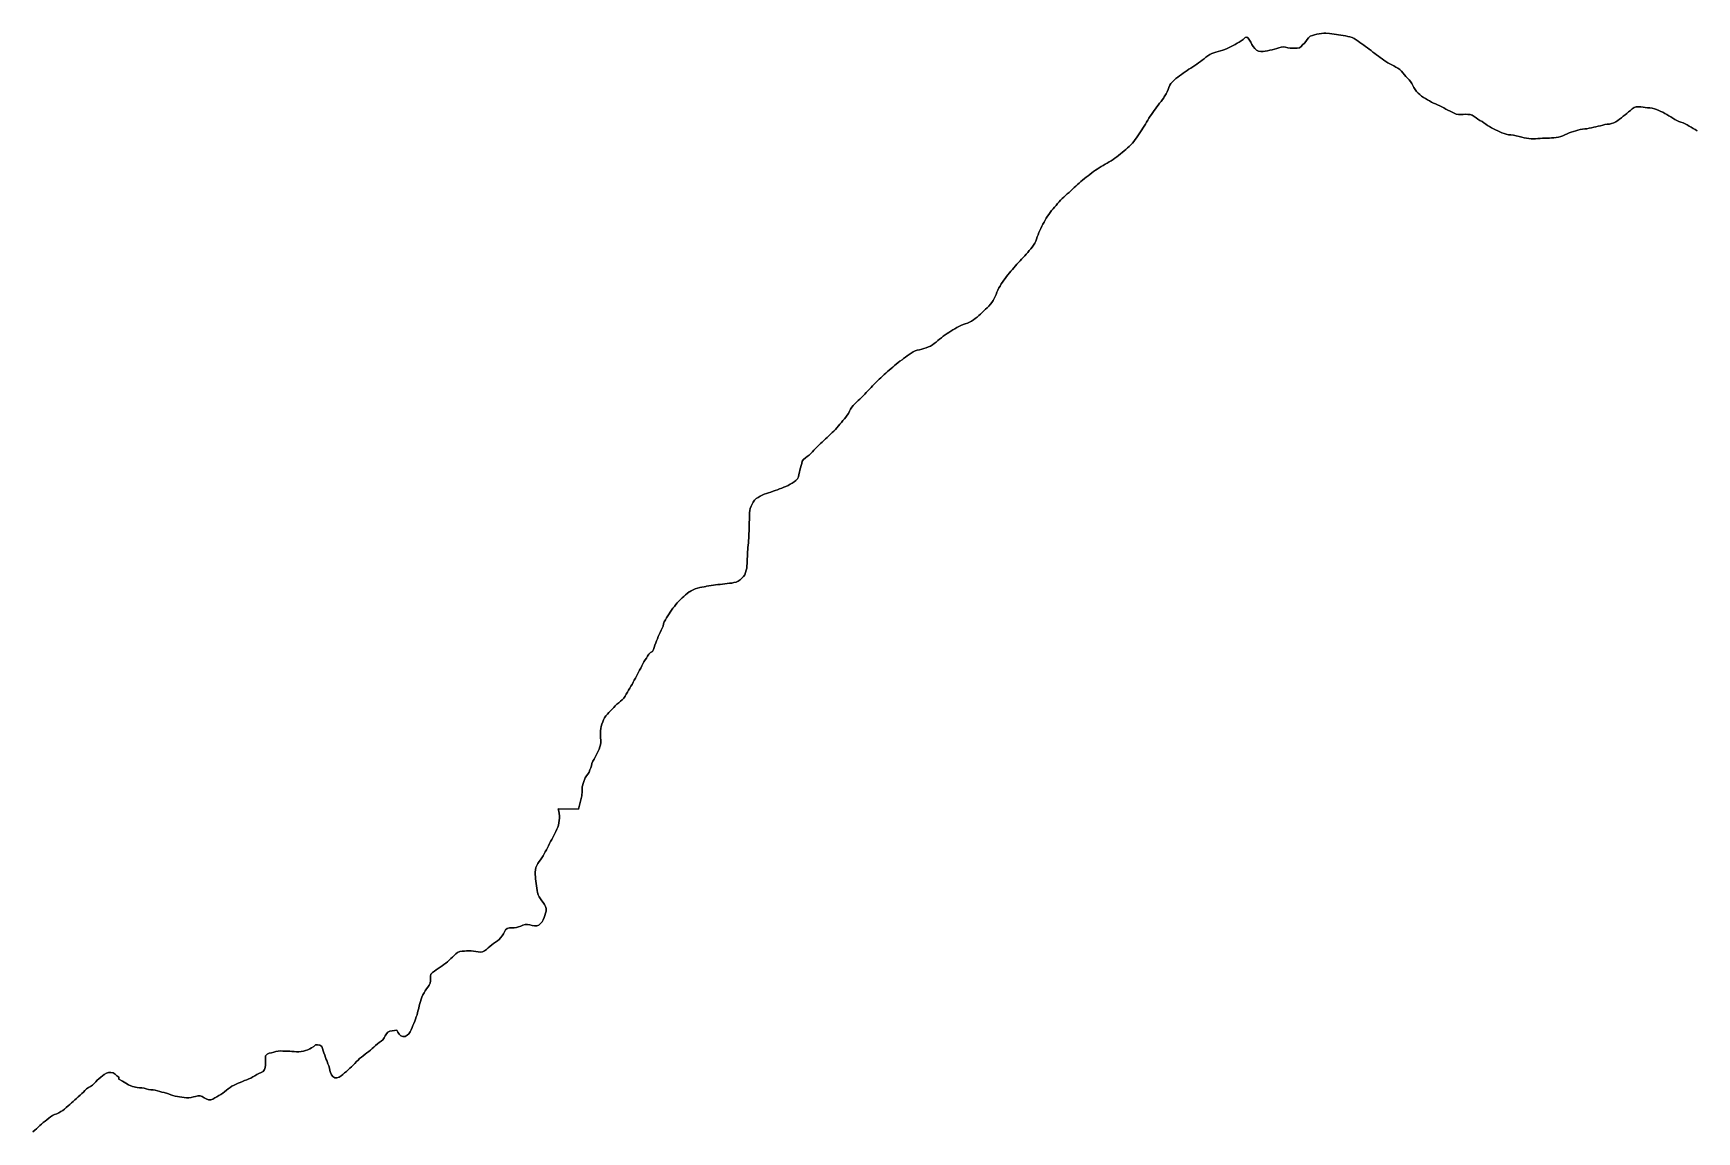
# Model space of a CAD drawing. Header units: inches. Extents: x 141448 to 685535, y 3466439 to 4099221.
# Drawn here: x 257417 to 271397, y 3790192 to 3799425 of the extents above; entities that cross this region are included whole.
import ezdxf

# ---------------------------------------------------------------- set-up
doc = ezdxf.new("R2010")
doc.units = ezdxf.units.IN
doc.header["$MEASUREMENT"] = 0
doc.layers.add('az_county', color=7, linetype='Continuous')

msp = doc.modelspace()

# ---------------------------------------------------------------- linework, layer by layer
at = {"layer": 'az_county'}
for points in [[(271401.09375, 3798605.25), (271384.375, 3798615), (271367.875, 3798625.25), (271351.375, 3798635.25), (271334.59375, 3798644.75), (271317.6875, 3798653.75), (271300.59375, 3798662.75), (271283.09375, 3798670.75), (271264.96875, 3798677.75), (271246.59375, 3798683.75), (271228.875, 3798691.25), (271218.1875, 3798697.25), (271212.1875, 3798700.75), (271195.6875, 3798711), (271179.46875, 3798721.25), (271163.1875, 3798731.75), (271146.6875, 3798741.75), (271129.96875, 3798751.75), (271112.6875, 3798760.25), (271095.09375, 3798768), (271077.59375, 3798776.25), (271059.875, 3798784.25), (271041.6875, 3798790.5), (271022.875, 3798794.75), (271003.78125, 3798797.25), (270984.59375, 3798798.75), (270965.28125, 3798800.75), (270945.96875, 3798803.25), (270926.59375, 3798805.75), (270907.375, 3798807.5), (270888.59375, 3798806.75), (270870.28125, 3798799.75), (270853.59375, 3798789.75), (270839.28125, 3798776.75), (270824.59375, 3798764.25), (270809.78125, 3798751.75), (270794.96875, 3798739.25), (270780.09375, 3798727.25), (270764.6875, 3798715.25), (270749.1875, 3798703.75), (270733.46875, 3798692.5), (270717.375, 3798681.75), (270700.59375, 3798672.75), (270682.1875, 3798666.25), (270663.375, 3798661.75), (270644.09375, 3798660.5), (270625.1875, 3798657), (270606.78125, 3798651.25), (270587.96875, 3798646.75), (270569.09375, 3798642.75), (270550.1875, 3798638.75), (270531.28125, 3798634.75), (270512.59375, 3798630.25), (270493.6875, 3798625.75), (270474.875, 3798621.75), (270455.6875, 3798620.25), (270436.375, 3798619.25), (270417.28125, 3798616.25), (270398.875, 3798610.75), (270380.59375, 3798604.25), (270361.9375, 3798599.25), (270343.15625, 3798594.75), (270324.9375, 3798588.25), (270307.65625, 3798579.75), (270290.15625, 3798571.5), (270272.34375, 3798563.75), (270254.34375, 3798557), (270235.65625, 3798552.75), (270216.5625, 3798549.75), (270197.34375, 3798547.25), (270178.0625, 3798545.25), (270158.84375, 3798544), (270139.5625, 3798543.25), (270120.25, 3798542.75), (270100.9375, 3798542.25), (270081.65625, 3798540.75), (270062.4375, 3798539.25), (270043.15625, 3798538.25), (270023.9375, 3798537.5), (270004.65625, 3798538.25), (269985.34375, 3798539.75), (269966.25, 3798542.75), (269947.4375, 3798547), (269928.75, 3798551.75), (269856.0625, 3798567), (269834.65625, 3798570.5), (269815.15625, 3798572), (269796.15625, 3798575.5), (269778.0625, 3798581.75), (269760.15625, 3798588.75), (269742.34375, 3798596.25), (269724.75, 3798604.5), (269707.34375, 3798613), (269689.9375, 3798621.75), (269672.65625, 3798630.5), (269655.84375, 3798639.75), (269639.5625, 3798650.25), (269623.5625, 3798661), (269607.34375, 3798671.75), (269595.15625, 3798682.25), (269575.0625, 3798692.75), (269558.84375, 3798703.5), (269542.75, 3798714.5), (269526.75, 3798725.75), (269510.15625, 3798735.25), (269492.25, 3798741.25), (269472.75, 3798743.25), (269453.34375, 3798744.25), (269433.75, 3798743.25), (269414.15625, 3798742.25), (269395.0625, 3798742.75), (269376.34375, 3798745.75), (269358.5625, 3798752.75), (269341.15625, 3798761.5), (269323.84375, 3798770.75), (269306.5625, 3798779.5), (269289.15625, 3798788), (269271.84375, 3798796.75), (269254.5625, 3798805.25), (269237.15625, 3798813.75), (269219.75, 3798822), (269202.15625, 3798832.5), (269184.5625, 3798838.25), (269167.34375, 3798846.75), (269150.34375, 3798856), (269133.34375, 3798865.25), (269116.65625, 3798875.25), (269100.34375, 3798885.75), (269084.84375, 3798896.75), (269069.65625, 3798909.25), (269055.34375, 3798922.25), (269041.9375, 3798936.25), (269030.0625, 3798951.25), (269019.84375, 3798967.75), (269010.75, 3798984.75), (269001.5625, 3799001.75), (268991.15625, 3799018.25), (268979.25, 3799033.25), (268966.4375, 3799047.75), (268953.34375, 3799062.25), (268940.5625, 3799076.75), (268928.0625, 3799091.75), (268915.34375, 3799106.5), (268901.65625, 3799119.75), (268886.15625, 3799131), (268869.65625, 3799140.75), (268852.5625, 3799149.75), (268835.0625, 3799158.25), (268817.65625, 3799167.25), (268800.65625, 3799176.5), (268784.5625, 3799187.25), (268768.65625, 3799198.25), (268752.9375, 3799209.25), (268737.34375, 3799220.75), (268721.84375, 3799232.25), (268706.34375, 3799243.75), (268690.9375, 3799255.25), (268675.5625, 3799267.25), (268660.15625, 3799278.75), (268644.75, 3799290.75), (268629.34375, 3799302.25), (268613.84375, 3799313.75), (268598.34375, 3799325.25), (268582.65625, 3799336.75), (268566.9375, 3799347.75), (268551.0625, 3799359), (268534.84375, 3799369.75), (268518.34375, 3799379.75), (268501.34375, 3799388.75), (268483.25, 3799395.25), (268464.15625, 3799398.75), (268445.15625, 3799402.75), (268426.0625, 3799406.25), (268406.9375, 3799409), (268387.84375, 3799411.75), (268368.65625, 3799414), (268349.5625, 3799416.5), (268330.4375, 3799419.25), (268311.34375, 3799422.5), (268281.34375, 3799424.75), (268262.15625, 3799424.25), (268242.84375, 3799422.5), (268223.65625, 3799419.75), (268204.65625, 3799416.5), (268185.65625, 3799412.75), (268166.9375, 3799407.25), (268149.34375, 3799399.75), (268134.34375, 3799387.25), (268122.65625, 3799371.75), (268112.75, 3799355.25), (268099.5625, 3799341.25), (268085.34375, 3799328), (268072.34375, 3799313.25), (268058.15625, 3799301.5), (268039.4375, 3799298.75), (268019.84375, 3799298.25), (268000.0625, 3799298.5), (267993.84375, 3799298.75), (267980.65625, 3799299.75), (267961.5625, 3799303.5), (267942.34375, 3799308.25), (267923.4375, 3799310.25), (267904.65625, 3799307.75), (267886.15625, 3799302.5), (267867.65625, 3799296), (267849.0625, 3799290), (267830.125, 3799285.75), (267810.8125, 3799281.75), (267791.3125, 3799278), (267771.71875, 3799274.75), (267752.40625, 3799272.75), (267733.625, 3799272.25), (267715.53125, 3799274.75), (267698.625, 3799283.75), (267683.53125, 3799297.75), (267670.53125, 3799312.5), (267659.03125, 3799329.75), (267648.53125, 3799348.75), (267638.21875, 3799366.75), (267627.53125, 3799382.25), (267615.71875, 3799392.75), (267601.53125, 3799389.25), (267585.125, 3799373.75), (267568.3125, 3799360.75), (267551.625, 3799350.75), (267534.90625, 3799341), (267518.125, 3799331.25), (267501.3125, 3799321.75), (267484.3125, 3799312.5), (267467.125, 3799303.75), (267449.71875, 3799295.5), (267432.03125, 3799288), (267413.625, 3799281.75), (267394.8125, 3799276.75), (267375.90625, 3799271.75), (267357.125, 3799266.75), (267338.625, 3799261.25), (267320.90625, 3799254.25), (267304.03125, 3799245.25), (267288.03125, 3799234.75), (267272.40625, 3799223.25), (267257.21875, 3799211.25), (267242.125, 3799198.75), (267226.90625, 3799186.75), (267211.40625, 3799175), (267195.3125, 3799164.25), (267179.21875, 3799153.5), (267162.90625, 3799143.25), (267146.53125, 3799132.75), (267130.125, 3799122.5), (267113.90625, 3799112), (267097.71875, 3799101.5), (267081.71875, 3799090.75), (267066.03125, 3799079.5), (267050.53125, 3799067.75), (267035.03125, 3799056.25), (267019.625, 3799043.75), (267005.03125, 3799031), (266991.125, 3799017.5), (266978.625, 3799003.25), (266968.125, 3798987.25), (266960.40625, 3798969.75), (266953.90625, 3798951.25), (266947.3125, 3798932.75), (266938.90625, 3798915.25), (266928.53125, 3798899), (266922.03125, 3798889.25), (266917.71875, 3798883.25), (266906.53125, 3798867.25), (266895.03125, 3798851.75), (266883.40625, 3798836.25), (266871.625, 3798821), (266859.90625, 3798805.75), (266848.3125, 3798790.25), (266836.8125, 3798774.5), (266825.53125, 3798758.75), (266814.625, 3798742.75), (266804.03125, 3798726.75), (266793.71875, 3798710.25), (266783.53125, 3798694), (266773.40625, 3798677.5), (266763.3125, 3798661), (266753.3125, 3798644.5), (266743.125, 3798628), (266732.8125, 3798611.75), (266722.3125, 3798595.25), (266711.625, 3798579.5), (266700.71875, 3798563.25), (266689.71875, 3798547.25), (266678.40625, 3798531.75), (266666.625, 3798516.25), (266654.21875, 3798501.5), (266641.03125, 3798487.5), (266627.21875, 3798474), (266613.125, 3798460.75), (266598.8125, 3798447.75), (266584.125, 3798435.25), (266569.3125, 3798422.75), (266554.3125, 3798410.5), (266539.03125, 3798398.5), (266523.625, 3798386.75), (266508.125, 3798375.25), (266492.53125, 3798364), (266476.40625, 3798353.25), (266460.03125, 3798343.25), (266443.53125, 3798333.25), (266426.71875, 3798323.25), (266410.03125, 3798313.75), (266393.21875, 3798304), (266376.625, 3798294), (266359.53125, 3798283.75), (266344.3125, 3798272.75), (266328.53125, 3798261.75), (266312.8125, 3798250.5), (266297.3125, 3798239), (266281.90625, 3798227.25), (266266.625, 3798215.25), (266251.53125, 3798203.25), (266236.53125, 3798191.25), (266221.625, 3798178.75), (266207.03125, 3798166.25), (266192.625, 3798153.25), (266178.3125, 3798140.25), (266164.125, 3798127.25), (266150.03125, 3798113.75), (266136.03125, 3798100.75), (266121.8125, 3798087.5), (266107.625, 3798074.25), (266093.3125, 3798061.25), (266079.125, 3798048), (266065.21875, 3798034.75), (266051.53125, 3798021), (266038.125, 3798007.25), (266025.21875, 3797992.75), (266012.53125, 3797978.25), (265999.8125, 3797963.75), (265987.53125, 3797948.75), (265975.40625, 3797933.75), (265963.625, 3797918.25), (265952.21875, 3797902.75), (265941.3125, 3797886.75), (265930.8125, 3797870.75), (265921.03125, 3797854), (265911.71875, 3797837), (265902.90625, 3797819.75), (265894.40625, 3797802.25), (265886.125, 3797784.75), (265877.8125, 3797767.25), (265869.625, 3797749.75), (265862.125, 3797731.75), (265855.625, 3797713.5), (265849.21875, 3797695), (265842.21875, 3797676.75), (265834.03125, 3797659.5), (265823.71875, 3797643.25), (265812.21875, 3797628.25), (265800.3125, 3797613), (265788.125, 3797598.25), (265775.71875, 3797583.5), (265763.03125, 3797568.75), (265750.125, 3797554.5), (265737.03125, 3797540.25), (265723.90625, 3797525.75), (265710.8125, 3797511.75), (265697.625, 3797497.25), (265684.53125, 3797483.25), (265671.40625, 3797468.75), (265658.53125, 3797454.25), (265645.8125, 3797439.75), (265633.3125, 3797424.75), (265621.125, 3797410), (265609.03125, 3797394.75), (265597.21875, 3797379.5), (265585.53125, 3797364), (265574.21875, 3797348.25), (265563.125, 3797332.5), (265552.3125, 3797317.75), (265542.03125, 3797300.25), (265532.03125, 3797283.75), (265523.3125, 3797266.25), (265515.90625, 3797248.5), (265509.03125, 3797230.25), (265501.8125, 3797212.25), (265493.90625, 3797194.75), (265484.53125, 3797178), (265473.53125, 3797162.25), (265461.5, 3797147), (265448.59375, 3797132.25), (265435.09375, 3797118.25), (265421.28125, 3797104.75), (265407.28125, 3797091.25), (265393.09375, 3797078.25), (265378.78125, 3797065), (265364.09375, 3797052.25), (265349.1875, 3797039.75), (265334, 3797027.75), (265318.375, 3797016.5), (265302.375, 3797006), (265285.5, 3796997), (265267.78125, 3796989.5), (265249.5, 3796982.75), (265231.1875, 3796976), (265213.09375, 3796968.75), (265195.59375, 3796960.75), (265178.78125, 3796951.25), (265162.09375, 3796941.75), (265145.5, 3796931.75), (265129.09375, 3796921.25), (265113, 3796910.75), (265096.78125, 3796900), (265080.875, 3796889), (265065, 3796878), (265049.5, 3796866.25), (265034.375, 3796854.25), (265019.375, 3796841.75), (265004.375, 3796829.75), (264989.09375, 3796817.75), (264973.5, 3796806.5), (264957.28125, 3796796.25), (264940, 3796788.25), (264921.59375, 3796781.75), (264903, 3796775.75), (264884.5, 3796770), (264865.59375, 3796765.25), (264846.59375, 3796760.75), (264828.28125, 3796755), (264811.09375, 3796746.75), (264794.6875, 3796736.75), (264778.59375, 3796726), (264762.78125, 3796714.75), (264747.09375, 3796703.25), (264731.59375, 3796691.5), (264720.5, 3796680), (264700.5, 3796668.75), (264685.1875, 3796656.75), (264670.09375, 3796644.75), (264655.28125, 3796632.25), (264640.59375, 3796619.75), (264626, 3796607), (264611.375, 3796594.25), (264596.78125, 3796581.75), (264582.375, 3796568.75), (264568, 3796555.75), (264553.6875, 3796542.75), (264539.59375, 3796529.75), (264525.59375, 3796516.25), (264511.78125, 3796502.75), (264498.1875, 3796489.25), (264484.6875, 3796475.25), (264471.28125, 3796461.25), (264458, 3796447.25), (264444.78125, 3796433.25), (264431.5, 3796419.25), (264418.1875, 3796405.25), (264404.78125, 3796391.25), (264391.28125, 3796377.25), (264377.5, 3796363.75), (264363.28125, 3796350.75), (264349.09375, 3796337.25), (264335.09375, 3796324), (264321.5, 3796310.25), (264308.5, 3796296.25), (264296.59375, 3796281.25), (264286.78125, 3796264.75), (264277.6875, 3796247.25), (264268.28125, 3796230.25), (264257.28125, 3796214.5), (264245.59375, 3796199.25), (264233.6875, 3796183.75), (264221.59375, 3796168.75), (264209.375, 3796153.75), (264197, 3796138.75), (264184.28125, 3796124.25), (264171.5, 3796109.75), (264158.5, 3796095.5), (264145.09375, 3796081.75), (264131.375, 3796068.25), (264117.375, 3796054.75), (264103.28125, 3796041.75), (264089, 3796028.5), (264074.59375, 3796015.5), (264060.28125, 3796002.5), (264046.09375, 3795989.25), (264032.09375, 3795976.25), (264018.28125, 3795962.5), (264004.78125, 3795948.75), (263991.5, 3795934.75), (263978.1875, 3795920.75), (263964.78125, 3795906.75), (263951.09375, 3795893.25), (263937, 3795879.75), (263921.78125, 3795867.75), (263906.1875, 3795855.75), (263891.5, 3795843.5), (263880, 3795828.75), (263875.09375, 3795809.75), (263870.1875, 3795790.75), (263865.59375, 3795772.25), (263861, 3795753.25), (263856.28125, 3795734.75), (263851.78125, 3795715.75), (263848.09375, 3795695.75), (263840.28125, 3795678.75), (263826.875, 3795665.75), (263811.5, 3795654.25), (263794.78125, 3795643.5), (263777.59375, 3795633.75), (263760.375, 3795624.75), (263743, 3795616.25), (263725.28125, 3795608.75), (263707.28125, 3795601.75), (263689.09375, 3795594.75), (263671, 3795588), (263652.78125, 3795581.25), (263634.5, 3795575), (263616.09375, 3795569), (263597.6875, 3795563.25), (263579.375, 3795556.75), (263561.28125, 3795550.25), (263543.59375, 3795542.5), (263526, 3795534.75), (263509, 3795524.25), (263493.28125, 3795513.25), (263479.59375, 3795500.25), (263467.875, 3795484.25), (263458, 3795467.5), (263449.59375, 3795450.25), (263443.1875, 3795431.75), (263439.28125, 3795412.75), (263437.6875, 3795393.5), (263436.59375, 3795374.25), (263435.78125, 3795355), (263435.375, 3795335.75), (263435.09375, 3795316.25), (263434.78125, 3795297), (263434.59375, 3795277.75), (263434.09375, 3795258.25), (263433.375, 3795238.75), (263432.375, 3795219.75), (263431.09375, 3795200.25), (263429.78125, 3795181), (263428.375, 3795161.75), (263426.875, 3795142.5), (263425.375, 3795123.25), (263423.78125, 3795104), (263422.28125, 3795084.75), (263420.875, 3795065.25), (263419.59375, 3795046.25), (263418.59375, 3795026.75), (263418.09375, 3795007.25), (263417.5, 3794988), (263416.6875, 3794968.75), (263415.28125, 3794949.25), (263413.09375, 3794930.25), (263409.6875, 3794911.25), (263404, 3794892.5), (263396.09375, 3794874.25), (263385.875, 3794858.25), (263373.28125, 3794843.75), (263358.375, 3794830.25), (263342, 3794819.5), (263324.5, 3794812.25), (263306.09375, 3794807.5), (263287.09375, 3794804.25), (263267.59375, 3794802), (263248.09375, 3794800), (263228.59375, 3794797.75), (263209.5, 3794795.25), (263190.28125, 3794792.75), (263171.09375, 3794790.5), (263152, 3794788.25), (263132.78125, 3794785.75), (263113.59375, 3794783.25), (263094.5625, 3794780.25), (263075.46875, 3794776.5), (263069.0625, 3794775.25), (263056.34375, 3794773), (263037.15625, 3794769.25), (263018.15625, 3794765.25), (262999.34375, 3794760.25), (262980.96875, 3794754.75), (262963.0625, 3794747.75), (262946.0625, 3794739.5), (262937.46875, 3794734), (262929.65625, 3794729.25), (262914.0625, 3794717.25), (262899.0625, 3794704.75), (262884.5625, 3794691.75), (262870.46875, 3794678.75), (262856.5625, 3794665.25), (262842.96875, 3794651.25), (262829.84375, 3794637.25), (262817.25, 3794622.25), (262805.0625, 3794607.25), (262793.46875, 3794592), (262782.0625, 3794576.25), (262770.96875, 3794560.25), (262760.25, 3794544.25), (262749.75, 3794527.75), (262739.46875, 3794511.25), (262729.5625, 3794494.75), (262719.96875, 3794478.25), (262713.75, 3794460.5), (262711.96875, 3794441.25), (262703.84375, 3794423.75), (262694.65625, 3794406.75), (262686.0625, 3794389.25), (262678.15625, 3794371.75), (262670.46875, 3794354), (262662.84375, 3794336.25), (262655.46875, 3794318.25), (262648.25, 3794300.25), (262641.5625, 3794282.25), (262636.25, 3794263.5), (262631.0625, 3794244.75), (262622.46875, 3794227.75), (262605.25, 3794219.25), (262591.96875, 3794205.25), (262580.75, 3794189.5), (262569.96875, 3794173.5), (262559.34375, 3794157.25), (262549.46875, 3794140.75), (262539.96875, 3794124), (262530.96875, 3794106.75), (262522.0625, 3794089.75), (262513.25, 3794072.5), (262504.5625, 3794055.25), (262495.75, 3794038), (262486.75, 3794020.75), (262477.65625, 3794003.75), (262468.25, 3793986.75), (262458.84375, 3793970), (262449.25, 3793950.5), (262439.75, 3793936.5), (262430.0625, 3793919.75), (262420.46875, 3793903), (262410.75, 3793886.25), (262401.34375, 3793869.25), (262391.75, 3793852.25), (262380.65625, 3793836.75), (262367.34375, 3793822.75), (262352.5625, 3793810.25), (262337.46875, 3793798.25), (262322.96875, 3793785.25), (262309.0625, 3793771.75), (262295.34375, 3793758.25), (262281.75, 3793744.5), (262268.34375, 3793730.75), (262255.0625, 3793716.5), (262241.96875, 3793702.25), (262228.75, 3793688), (262217.75, 3793672.25), (262210.0625, 3793654.5), (262202.75, 3793636.5), (262196.15625, 3793618.25), (262190.5625, 3793599.5), (262186.46875, 3793580.75), (262184.25, 3793561.75), (262183.65625, 3793542.5), (262184.25, 3793523.25), (262185.34375, 3793503.75), (262186.15625, 3793484.25), (262186.0625, 3793464.75), (262184.25, 3793445.5), (262180.25, 3793426.5), (262174.0625, 3793408.25), (262166.15625, 3793390.75), (262157.5625, 3793373.25), (262148.5625, 3793356.25), (262139.34375, 3793339.25), (262130.0625, 3793322.25), (262120.0625, 3793305.5), (262112.46875, 3793288.25), (262109.75, 3793269), (262103.25, 3793250.75), (262095.96875, 3793232.75), (262087.96875, 3793215.25), (262078.65625, 3793198.5), (262067.15625, 3793182.75), (262055.359375, 3793167.75), (262041.359375, 3793127.5), (262031.0625, 3793089.75), (262029.859375, 3793055.25), (262027.453125, 3793014.25), (261998.75, 3792902), (261829.5625, 3792906.25), (261833.75, 3792885.25), (261837.359375, 3792866.25), (261838.953125, 3792847), (261838.65625, 3792827.75), (261837.75, 3792808.25), (261835.65625, 3792788.75), (261831.859375, 3792770), (261825.953125, 3792752), (261818.0625, 3792734.25), (261809.25, 3792717), (261800.25, 3792699.75), (261791.75, 3792682.25), (261782.953125, 3792665), (261774.0625, 3792647.75), (261765.15625, 3792630.75), (261756.359375, 3792613.75), (261747.453125, 3792596.25), (261738.65625, 3792579.25), (261729.75, 3792562.25), (261720.75, 3792545), (261711.453125, 3792528), (261702.0625, 3792511.25), (261692.0625, 3792494.75), (261681.0625, 3792478.75), (261668.953125, 3792463.5), (261657.5625, 3792447.75), (261648.5625, 3792430.75), (261642.0625, 3792412.75), (261637.453125, 3792393.75), (261635.0625, 3792374.75), (261635.5625, 3792355.25), (261637.359375, 3792335.75), (261639.5625, 3792316.75), (261642.0625, 3792297.5), (261644.75, 3792278.25), (261647.453125, 3792259.25), (261650.0625, 3792240.25), (261651.75, 3792220.75), (261654.359375, 3792201.75), (261660.859375, 3792183.5), (261669.65625, 3792166.25), (261679.859375, 3792149.75), (261691.0625, 3792133.75), (261702.5625, 3792117.75), (261713.453125, 3792101.75), (261722.75, 3792085.25), (261727.859375, 3792067.25), (261726.453125, 3792047.25), (261722.859375, 3792028.25), (261716.359375, 3792010.25), (261709.953125, 3791991.5), (261702.953125, 3791973.25), (261693.546875, 3791956.75), (261680.546875, 3791941.75), (261665.140625, 3791929.25), (261648.140625, 3791922.75), (261628.640625, 3791924), (261608.84375, 3791927), (261589.546875, 3791930.25), (261570.34375, 3791933.25), (261551.4375, 3791933.25), (261532.9375, 3791927.75), (261514.734375, 3791920.75), (261496.34375, 3791914.5), (261477.640625, 3791909.75), (261458.4375, 3791907.25), (261439.140625, 3791905.75), (261419.734375, 3791906.75), (261401.140625, 3791900.5), (261385.734375, 3791888.75), (261376.734375, 3791872.25), (261367.9375, 3791854.5), (261356.734375, 3791838.75), (261344.84375, 3791823.25), (261332.046875, 3791808.75), (261318.34375, 3791795.5), (261301.234375, 3791786.25), (261285.34375, 3791775.25), (261270.4375, 3791762.75), (261255.640625, 3791750.25), (261240.84375, 3791737.75), (261226.046875, 3791725.25), (261210.84375, 3791713.25), (261194.140625, 3791704.25), (261174.640625, 3791702.25), (261155.546875, 3791704.25), (261136.4375, 3791707.5), (261117.234375, 3791710.75), (261098.046875, 3791712.75), (261078.734375, 3791713.75), (261059.546875, 3791712.5), (261040.234375, 3791710.25), (261020.9375, 3791709), (261001.84375, 3791706.25), (260983.84375, 3791699.5), (260968.734375, 3791687.25), (260954.734375, 3791674), (260940.84375, 3791660.5), (260926.9375, 3791647.25), (260912.734375, 3791634), (260898.4375, 3791621), (260883.84375, 3791608.5), (260868.4375, 3791596.75), (260852.546875, 3791585.75), (260836.546875, 3791575), (260820.4375, 3791564.25), (260804.34375, 3791553.25), (260788.046875, 3791542.75), (260772.34375, 3791531.5), (260759.4375, 3791517.25), (260754.9375, 3791498.75), (260755.234375, 3791479.25), (260755.140625, 3791459.75), (260753.046875, 3791440.25), (260744.140625, 3791423.75), (260732.34375, 3791408.25), (260721.4375, 3791392.25), (260711.34375, 3791375.75), (260701.734375, 3791358.75), (260692.4375, 3791341.75), (260684.21875, 3791324.25), (260677.421875, 3791306.25), (260671.625, 3791288), (260666.421875, 3791269.25), (260661.53125, 3791250.75), (260656.625, 3791231.75), (260651.625, 3791213.25), (260647.03125, 3791194.25), (260642.328125, 3791175.75), (260636.21875, 3791157.25), (260629.53125, 3791139.25), (260622.71875, 3791121.25), (260615.828125, 3791103), (260608.625, 3791085), (260601.125, 3791067.25), (260593.328125, 3791049.5), (260585.21875, 3791032.25), (260574.53125, 3791016), (260560.421875, 3791002.5), (260543.03125, 3790993.75), (260523.53125, 3790991.5), (260506.421875, 3790999.25), (260491.921875, 3791012.25), (260481.421875, 3791028.75), (260472.921875, 3791045.5), (260454.03125, 3791043.75), (260434.125, 3791040.5), (260414.625, 3791038), (260398.21875, 3791029.75), (260385.328125, 3791014.75), (260374.921875, 3790998.25), (260366.53125, 3790980.75), (260355.21875, 3790965.25), (260340.625, 3790952.75), (260324.921875, 3790941.25), (260309.328125, 3790929.75), (260294.625, 3790917.25), (260280.328125, 3790904.25), (260265.921875, 3790891.25), (260251.421875, 3790878.5), (260236.328125, 3790866.25), (260220.921875, 3790854.75), (260205.421875, 3790843.25), (260190.03125, 3790831.25), (260174.921875, 3790819.25), (260160.421875, 3790806.75), (260146.71875, 3790793.25), (260133.53125, 3790782.75), (260120.03125, 3790765.25), (260105.921875, 3790751.75), (260091.828125, 3790738.75), (260077.53125, 3790725.75), (260063.125, 3790712.75), (260048.71875, 3790699.75), (260034.21875, 3790687.25), (260019.625, 3790674.5), (260004.625, 3790662), (259988.421875, 3790651.75), (259969.921875, 3790645.25), (259950.921875, 3790644.75), (259935.21875, 3790656), (259923.71875, 3790671.75), (259915.421875, 3790689.25), (259910.921875, 3790708.25), (259906.328125, 3790726.75), (259900.21875, 3790745.25), (259893.71875, 3790763.25), (259886.921875, 3790781.5), (259883.53125, 3790790.25), (259879.921875, 3790799.5), (259873.03125, 3790817.5), (259866.421875, 3790835.75), (259860.421875, 3790854.25), (259854.71875, 3790872.75), (259849.421875, 3790891.25), (259841.921875, 3790909.25), (259826.625, 3790919.25), (259807.125, 3790923.25), (259790.328125, 3790921.25), (259775.921875, 3790907.75), (259755.921875, 3790896.75), (259742.53125, 3790888.75), (259724.421875, 3790882), (259705.921875, 3790876), (259687.328125, 3790870.75), (259668.328125, 3790866.5), (259649.21875, 3790863.75), (259630.125, 3790863.25), (259610.90625, 3790866), (259591.609375, 3790868), (259572.3125, 3790869), (259553.015625, 3790869.75), (259533.703125, 3790870.25), (259514.3125, 3790870.75), (259494.90625, 3790871.25), (259475.609375, 3790870.5), (259456.8125, 3790867.25), (259438.3125, 3790861), (259419.40625, 3790856.5), (259400.515625, 3790851.75), (259382.8125, 3790843.75), (259369.40625, 3790829.75), (259368.515625, 3790811.25), (259369.109375, 3790803.5), (259370.109375, 3790791.25), (259369.90625, 3790771.75), (259368.703125, 3790752.75), (259365.40625, 3790733.5), (259359.90625, 3790714.75), (259348.40625, 3790699.75), (259331.609375, 3790690.25), (259314.015625, 3790682), (259297.109375, 3790672.75), (259280.515625, 3790662.75), (259263.8125, 3790653.25), (259246.90625, 3790643.75), (259229.203125, 3790636), (259211.203125, 3790628.75), (259193.203125, 3790622), (259175.3125, 3790614.5), (259157.515625, 3790607), (259139.609375, 3790599.5), (259121.8125, 3790591.75), (259104.40625, 3790583.5), (259087.40625, 3790574.5), (259071.109375, 3790564.25), (259055.609375, 3790552.75), (259040.40625, 3790540.75), (259025.203125, 3790528.75), (259009.515625, 3790517.25), (258993.515625, 3790506.5), (258977.203125, 3790495.75), (258960.703125, 3790485.75), (258943.90625, 3790476), (258926.90625, 3790467.25), (258908.3125, 3790461), (258889.109375, 3790461), (258871.015625, 3790467.75), (258853.703125, 3790476.75), (258838.109375, 3790488.75), (258820.015625, 3790493.75), (258800.40625, 3790492.75), (258781.515625, 3790489.25), (258762.609375, 3790484.25), (258743.703125, 3790480.25), (258724.703125, 3790478.25), (258705.40625, 3790478.25), (258686.015625, 3790480.25), (258666.8125, 3790482.25), (258647.609375, 3790484.75), (258628.515625, 3790488.25), (258609.609375, 3790492.25), (258591.015625, 3790497.25), (258572.8125, 3790503.75), (258554.515625, 3790510.25), (258536.109375, 3790515.75), (258524.515625, 3790518.75), (258517.40625, 3790520.75), (258498.59375, 3790525.25), (258479.890625, 3790530), (258461.296875, 3790535.5), (258442.890625, 3790541.75), (258424.1875, 3790545.75), (258404.6875, 3790544.5), (258385.890625, 3790548.25), (258367.296875, 3790553.75), (258348.390625, 3790557.75), (258329.296875, 3790560.5), (258310.09375, 3790562.5), (258290.890625, 3790564.75), (258251.390625, 3790573.25), (258218.6875, 3790585.25), (258196.296875, 3790599.5), (258168.5, 3790617.5), (258136.796875, 3790635), (258137.1875, 3790649.75), (258119.5, 3790663.25), (258105.6875, 3790677.25), (258089, 3790686), (258069.59375, 3790690.5), (258050.6875, 3790689.25), (258032, 3790683.5), (258014.59375, 3790674.5), (257998.890625, 3790663.25), (257984.09375, 3790650.75), (257969.6875, 3790637.75), (257955.5, 3790624.5), (257942, 3790610.75), (257928.59375, 3790596.5), (257914.796875, 3790583), (257899.59375, 3790571.5), (257881.796875, 3790563.5), (257865.390625, 3790553.25), (257852.09375, 3790539.25), (257838.296875, 3790525.75), (257824.296875, 3790512.25), (257810.1875, 3790499.25), (257796.09375, 3790485.75), (257781.890625, 3790472.75), (257767.59375, 3790459.75), (257753.09375, 3790446.75), (257738.5, 3790434.25), (257723.890625, 3790421.75), (257709.390625, 3790408.75), (257694.796875, 3790396.25), (257680.09375, 3790383.25), (257664.59375, 3790371.75), (257648.390625, 3790361.25), (257631.59375, 3790351.75), (257614.390625, 3790342.75), (257596.09375, 3790336.25), (257578.796875, 3790327.75), (257562.796875, 3790317.25), (257547.390625, 3790305.5), (257532.09375, 3790293.25), (257516.890625, 3790281.25), (257501.796875, 3790269.25), (257486.890625, 3790257), (257472.296875, 3790244.25), (257458, 3790231.25), (257443.890625, 3790218), (257429.59375, 3790204.75), (257415.09375, 3790192.25)], [(257415.09375, 3790192.25), (257429.59375, 3790204.75), (257443.890625, 3790218), (257458, 3790231.25), (257472.296875, 3790244.25), (257486.890625, 3790257), (257501.796875, 3790269.25), (257516.890625, 3790281.25), (257532.09375, 3790293.25), (257547.390625, 3790305.5), (257562.796875, 3790317.25), (257578.796875, 3790327.75), (257596.09375, 3790336.25), (257614.390625, 3790342.75), (257631.59375, 3790351.75), (257648.390625, 3790361.25), (257664.59375, 3790371.75), (257680.09375, 3790383.25), (257694.796875, 3790396.25), (257709.390625, 3790408.75), (257723.890625, 3790421.75), (257738.5, 3790434.25), (257753.09375, 3790446.75), (257767.59375, 3790459.75), (257781.890625, 3790472.75), (257796.09375, 3790485.75), (257810.1875, 3790499.25), (257824.296875, 3790512.25), (257838.296875, 3790525.75), (257852.09375, 3790539.25), (257865.390625, 3790553.25), (257881.796875, 3790563.5), (257899.59375, 3790571.5), (257914.796875, 3790583), (257928.59375, 3790596.5), (257942, 3790610.75), (257955.5, 3790624.5), (257969.6875, 3790637.75), (257984.09375, 3790650.75), (257998.890625, 3790663.25), (258014.59375, 3790674.5), (258032, 3790683.5), (258050.6875, 3790689.25), (258069.59375, 3790690.5), (258089, 3790686), (258105.6875, 3790677.25), (258119.5, 3790663.25), (258137.1875, 3790649.75), (258136.796875, 3790635), (258168.5, 3790617.5), (258196.296875, 3790599.5), (258218.6875, 3790585.25), (258251.390625, 3790573.25), (258290.890625, 3790564.75), (258310.09375, 3790562.5), (258329.296875, 3790560.5), (258348.390625, 3790557.75), (258367.296875, 3790553.75), (258385.890625, 3790548.25), (258404.6875, 3790544.5), (258424.1875, 3790545.75), (258442.890625, 3790541.75), (258461.296875, 3790535.5), (258479.890625, 3790530), (258498.59375, 3790525.25), (258517.40625, 3790520.75), (258524.515625, 3790518.75), (258536.109375, 3790515.75), (258554.515625, 3790510.25), (258572.8125, 3790503.75), (258591.015625, 3790497.25), (258609.609375, 3790492.25), (258628.515625, 3790488.25), (258647.609375, 3790484.75), (258666.8125, 3790482.25), (258686.015625, 3790480.25), (258705.40625, 3790478.25), (258724.703125, 3790478.25), (258743.703125, 3790480.25), (258762.609375, 3790484.25), (258781.515625, 3790489.25), (258800.40625, 3790492.75), (258820.015625, 3790493.75), (258838.109375, 3790488.75), (258853.703125, 3790476.75), (258871.015625, 3790467.75), (258889.109375, 3790461), (258908.3125, 3790461), (258926.90625, 3790467.25), (258943.90625, 3790476), (258960.703125, 3790485.75), (258977.203125, 3790495.75), (258993.515625, 3790506.5), (259009.515625, 3790517.25), (259025.203125, 3790528.75), (259040.40625, 3790540.75), (259055.609375, 3790552.75), (259071.109375, 3790564.25), (259087.40625, 3790574.5), (259104.40625, 3790583.5), (259121.8125, 3790591.75), (259139.609375, 3790599.5), (259157.515625, 3790607), (259175.3125, 3790614.5), (259193.203125, 3790622), (259211.203125, 3790628.75), (259229.203125, 3790636), (259246.90625, 3790643.75), (259263.8125, 3790653.25), (259280.515625, 3790662.75), (259297.109375, 3790672.75), (259314.015625, 3790682), (259331.609375, 3790690.25), (259348.40625, 3790699.75), (259359.90625, 3790714.75), (259365.40625, 3790733.5), (259368.703125, 3790752.75), (259369.90625, 3790771.75), (259370.109375, 3790791.25), (259369.109375, 3790803.5), (259368.515625, 3790811.25), (259369.40625, 3790829.75), (259382.8125, 3790843.75), (259400.515625, 3790851.75), (259419.40625, 3790856.5), (259438.3125, 3790861), (259456.8125, 3790867.25), (259475.609375, 3790870.5), (259494.90625, 3790871.25), (259514.3125, 3790870.75), (259533.703125, 3790870.25), (259553.015625, 3790869.75), (259572.3125, 3790869), (259591.609375, 3790868), (259610.90625, 3790866), (259630.125, 3790863.25), (259649.21875, 3790863.75), (259668.328125, 3790866.5), (259687.328125, 3790870.75), (259705.921875, 3790876), (259724.421875, 3790882), (259742.53125, 3790888.75), (259755.921875, 3790896.75), (259775.921875, 3790907.75), (259790.328125, 3790921.25), (259807.125, 3790923.25), (259826.625, 3790919.25), (259841.921875, 3790909.25), (259849.421875, 3790891.25), (259854.71875, 3790872.75), (259860.421875, 3790854.25), (259866.421875, 3790835.75), (259873.03125, 3790817.5), (259879.921875, 3790799.5), (259883.53125, 3790790.25), (259886.921875, 3790781.5), (259893.71875, 3790763.25), (259900.21875, 3790745.25), (259906.328125, 3790726.75), (259910.921875, 3790708.25), (259915.421875, 3790689.25), (259923.71875, 3790671.75), (259935.21875, 3790656), (259950.921875, 3790644.75), (259969.921875, 3790645.25), (259988.421875, 3790651.75), (260004.625, 3790662), (260019.625, 3790674.5), (260034.21875, 3790687.25), (260048.71875, 3790699.75), (260063.125, 3790712.75), (260077.53125, 3790725.75), (260091.828125, 3790738.75), (260105.921875, 3790751.75), (260120.03125, 3790765.25), (260133.53125, 3790782.75), (260146.71875, 3790793.25), (260160.421875, 3790806.75), (260174.921875, 3790819.25), (260190.03125, 3790831.25), (260205.421875, 3790843.25), (260220.921875, 3790854.75), (260236.328125, 3790866.25), (260251.421875, 3790878.5), (260265.921875, 3790891.25), (260280.328125, 3790904.25), (260294.625, 3790917.25), (260309.328125, 3790929.75), (260324.921875, 3790941.25), (260340.625, 3790952.75), (260355.21875, 3790965.25), (260366.53125, 3790980.75), (260374.921875, 3790998.25), (260385.328125, 3791014.75), (260398.21875, 3791029.75), (260414.625, 3791038), (260434.125, 3791040.5), (260454.03125, 3791043.75), (260472.921875, 3791045.5), (260481.421875, 3791028.75), (260491.921875, 3791012.25), (260506.421875, 3790999.25), (260523.53125, 3790991.5), (260543.03125, 3790993.75), (260560.421875, 3791002.5), (260574.53125, 3791016), (260585.21875, 3791032.25), (260593.328125, 3791049.5), (260601.125, 3791067.25), (260608.625, 3791085), (260615.828125, 3791103), (260622.71875, 3791121.25), (260629.53125, 3791139.25), (260636.21875, 3791157.25), (260642.328125, 3791175.75), (260647.03125, 3791194.25), (260651.625, 3791213.25), (260656.625, 3791231.75), (260661.53125, 3791250.75), (260666.421875, 3791269.25), (260671.625, 3791288), (260677.421875, 3791306.25), (260684.21875, 3791324.25), (260692.4375, 3791341.75), (260701.734375, 3791358.75), (260711.34375, 3791375.75), (260721.4375, 3791392.25), (260732.34375, 3791408.25), (260744.140625, 3791423.75), (260753.046875, 3791440.25), (260755.140625, 3791459.75), (260755.234375, 3791479.25), (260754.9375, 3791498.75), (260759.4375, 3791517.25), (260772.34375, 3791531.5), (260788.046875, 3791542.75), (260804.34375, 3791553.25), (260820.4375, 3791564.25), (260836.546875, 3791575), (260852.546875, 3791585.75), (260868.4375, 3791596.75), (260883.84375, 3791608.5), (260898.4375, 3791621), (260912.734375, 3791634), (260926.9375, 3791647.25), (260940.84375, 3791660.5), (260954.734375, 3791674), (260968.734375, 3791687.25), (260983.84375, 3791699.5), (261001.84375, 3791706.25), (261020.9375, 3791709), (261040.234375, 3791710.25), (261059.546875, 3791712.5), (261078.734375, 3791713.75), (261098.046875, 3791712.75), (261117.234375, 3791710.75), (261136.4375, 3791707.5), (261155.546875, 3791704.25), (261174.640625, 3791702.25), (261194.140625, 3791704.25), (261210.84375, 3791713.25), (261226.046875, 3791725.25), (261240.84375, 3791737.75), (261255.640625, 3791750.25), (261270.4375, 3791762.75), (261285.34375, 3791775.25), (261301.234375, 3791786.25), (261318.34375, 3791795.5), (261332.046875, 3791808.75), (261344.84375, 3791823.25), (261356.734375, 3791838.75), (261367.9375, 3791854.5), (261376.734375, 3791872.25), (261385.734375, 3791888.75), (261401.140625, 3791900.5), (261419.734375, 3791906.75), (261439.140625, 3791905.75), (261458.4375, 3791907.25), (261477.640625, 3791909.75), (261496.34375, 3791914.5), (261514.734375, 3791920.75), (261532.9375, 3791927.75), (261551.4375, 3791933.25), (261570.34375, 3791933.25), (261589.546875, 3791930.25), (261608.84375, 3791927), (261628.640625, 3791924), (261648.140625, 3791922.75), (261665.140625, 3791929.25), (261680.546875, 3791941.75), (261693.546875, 3791956.75), (261702.953125, 3791973.25), (261709.953125, 3791991.5), (261716.359375, 3792010.25), (261722.859375, 3792028.25), (261726.453125, 3792047.25), (261727.859375, 3792067.25), (261722.75, 3792085.25), (261713.453125, 3792101.75), (261702.5625, 3792117.75), (261691.0625, 3792133.75), (261679.859375, 3792149.75), (261669.65625, 3792166.25), (261660.859375, 3792183.5), (261654.359375, 3792201.75), (261651.75, 3792220.75), (261650.0625, 3792240.25), (261647.453125, 3792259.25), (261644.75, 3792278.25), (261642.0625, 3792297.5), (261639.5625, 3792316.75), (261637.359375, 3792335.75), (261635.5625, 3792355.25), (261635.0625, 3792374.75), (261637.453125, 3792393.75), (261642.0625, 3792412.75), (261648.5625, 3792430.75), (261657.5625, 3792447.75), (261668.953125, 3792463.5), (261681.0625, 3792478.75), (261692.0625, 3792494.75), (261702.0625, 3792511.25), (261711.453125, 3792528), (261720.75, 3792545), (261729.75, 3792562.25), (261738.65625, 3792579.25), (261747.453125, 3792596.25), (261756.359375, 3792613.75), (261765.15625, 3792630.75), (261774.0625, 3792647.75), (261782.953125, 3792665), (261791.75, 3792682.25), (261800.25, 3792699.75), (261809.25, 3792717), (261818.0625, 3792734.25), (261825.953125, 3792752), (261831.859375, 3792770), (261835.65625, 3792788.75), (261837.75, 3792808.25), (261838.65625, 3792827.75), (261838.953125, 3792847), (261837.359375, 3792866.25), (261833.75, 3792885.25), (261829.5625, 3792906.25), (261998.75, 3792902), (262027.453125, 3793014.25), (262029.859375, 3793055.25), (262031.0625, 3793089.75), (262041.359375, 3793127.5), (262055.359375, 3793167.75), (262067.15625, 3793182.75), (262078.65625, 3793198.5), (262087.96875, 3793215.25), (262095.96875, 3793232.75), (262103.25, 3793250.75), (262109.75, 3793269), (262112.46875, 3793288.25), (262120.0625, 3793305.5), (262130.0625, 3793322.25), (262139.34375, 3793339.25), (262148.5625, 3793356.25), (262157.5625, 3793373.25), (262166.15625, 3793390.75), (262174.0625, 3793408.25), (262180.25, 3793426.5), (262184.25, 3793445.5), (262186.0625, 3793464.75), (262186.15625, 3793484.25), (262185.34375, 3793503.75), (262184.25, 3793523.25), (262183.65625, 3793542.5), (262184.25, 3793561.75), (262186.46875, 3793580.75), (262190.5625, 3793599.5), (262196.15625, 3793618.25), (262202.75, 3793636.5), (262210.0625, 3793654.5), (262217.75, 3793672.25), (262228.75, 3793688), (262241.96875, 3793702.25), (262255.0625, 3793716.5), (262268.34375, 3793730.75), (262281.75, 3793744.5), (262295.34375, 3793758.25), (262309.0625, 3793771.75), (262322.96875, 3793785.25), (262337.46875, 3793798.25), (262352.5625, 3793810.25), (262367.34375, 3793822.75), (262380.65625, 3793836.75), (262391.75, 3793852.25), (262401.34375, 3793869.25), (262410.75, 3793886.25), (262420.46875, 3793903), (262430.0625, 3793919.75), (262439.75, 3793936.5), (262449.25, 3793950.5), (262458.84375, 3793970), (262468.25, 3793986.75), (262477.65625, 3794003.75), (262486.75, 3794020.75), (262495.75, 3794038), (262504.5625, 3794055.25), (262513.25, 3794072.5), (262522.0625, 3794089.75), (262530.96875, 3794106.75), (262539.96875, 3794124), (262549.46875, 3794140.75), (262559.34375, 3794157.25), (262569.96875, 3794173.5), (262580.75, 3794189.5), (262591.96875, 3794205.25), (262605.25, 3794219.25), (262622.46875, 3794227.75), (262631.0625, 3794244.75), (262636.25, 3794263.5), (262641.5625, 3794282.25), (262648.25, 3794300.25), (262655.46875, 3794318.25), (262662.84375, 3794336.25), (262670.46875, 3794354), (262678.15625, 3794371.75), (262686.0625, 3794389.25), (262694.65625, 3794406.75), (262703.84375, 3794423.75), (262711.96875, 3794441.25), (262713.75, 3794460.5), (262719.96875, 3794478.25), (262729.5625, 3794494.75), (262739.46875, 3794511.25), (262749.75, 3794527.75), (262760.25, 3794544.25), (262770.96875, 3794560.25), (262782.0625, 3794576.25), (262793.46875, 3794592), (262805.0625, 3794607.25), (262817.25, 3794622.25), (262829.84375, 3794637.25), (262842.96875, 3794651.25), (262856.5625, 3794665.25), (262870.46875, 3794678.75), (262884.5625, 3794691.75), (262899.0625, 3794704.75), (262914.0625, 3794717.25), (262929.65625, 3794729.25), (262937.46875, 3794734), (262946.0625, 3794739.5), (262963.0625, 3794747.75), (262980.96875, 3794754.75), (262999.34375, 3794760.25), (263018.15625, 3794765.25), (263037.15625, 3794769.25), (263056.34375, 3794773), (263069.0625, 3794775.25), (263075.46875, 3794776.5), (263094.5625, 3794780.25), (263113.59375, 3794783.25), (263132.78125, 3794785.75), (263152, 3794788.25), (263171.09375, 3794790.5), (263190.28125, 3794792.75), (263209.5, 3794795.25), (263228.59375, 3794797.75), (263248.09375, 3794800), (263267.59375, 3794802), (263287.09375, 3794804.25), (263306.09375, 3794807.5), (263324.5, 3794812.25), (263342, 3794819.5), (263358.375, 3794830.25), (263373.28125, 3794843.75), (263385.875, 3794858.25), (263396.09375, 3794874.25), (263404, 3794892.5), (263409.6875, 3794911.25), (263413.09375, 3794930.25), (263415.28125, 3794949.25), (263416.6875, 3794968.75), (263417.5, 3794988), (263418.09375, 3795007.25), (263418.59375, 3795026.75), (263419.59375, 3795046.25), (263420.875, 3795065.25), (263422.28125, 3795084.75), (263423.78125, 3795104), (263425.375, 3795123.25), (263426.875, 3795142.5), (263428.375, 3795161.75), (263429.78125, 3795181), (263431.09375, 3795200.25), (263432.375, 3795219.75), (263433.375, 3795238.75), (263434.09375, 3795258.25), (263434.59375, 3795277.75), (263434.78125, 3795297), (263435.09375, 3795316.25), (263435.375, 3795335.75), (263435.78125, 3795355), (263436.59375, 3795374.25), (263437.6875, 3795393.5), (263439.28125, 3795412.75), (263443.1875, 3795431.75), (263449.59375, 3795450.25), (263458, 3795467.5), (263467.875, 3795484.25), (263479.59375, 3795500.25), (263493.28125, 3795513.25), (263509, 3795524.25), (263526, 3795534.75), (263543.59375, 3795542.5), (263561.28125, 3795550.25), (263579.375, 3795556.75), (263597.6875, 3795563.25), (263616.09375, 3795569), (263634.5, 3795575), (263652.78125, 3795581.25), (263671, 3795588), (263689.09375, 3795594.75), (263707.28125, 3795601.75), (263725.28125, 3795608.75), (263743, 3795616.25), (263760.375, 3795624.75), (263777.59375, 3795633.75), (263794.78125, 3795643.5), (263811.5, 3795654.25), (263826.875, 3795665.75), (263840.28125, 3795678.75), (263848.09375, 3795695.75), (263851.78125, 3795715.75), (263856.28125, 3795734.75), (263861, 3795753.25), (263865.59375, 3795772.25), (263870.1875, 3795790.75), (263875.09375, 3795809.75), (263880, 3795828.75), (263891.5, 3795843.5), (263906.1875, 3795855.75), (263921.78125, 3795867.75), (263937, 3795879.75), (263951.09375, 3795893.25), (263964.78125, 3795906.75), (263978.1875, 3795920.75), (263991.5, 3795934.75), (264004.78125, 3795948.75), (264018.28125, 3795962.5), (264032.09375, 3795976.25), (264046.09375, 3795989.25), (264060.28125, 3796002.5), (264074.59375, 3796015.5), (264089, 3796028.5), (264103.28125, 3796041.75), (264117.375, 3796054.75), (264131.375, 3796068.25), (264145.09375, 3796081.75), (264158.5, 3796095.5), (264171.5, 3796109.75), (264184.28125, 3796124.25), (264197, 3796138.75), (264209.375, 3796153.75), (264221.59375, 3796168.75), (264233.6875, 3796183.75), (264245.59375, 3796199.25), (264257.28125, 3796214.5), (264268.28125, 3796230.25), (264277.6875, 3796247.25), (264286.78125, 3796264.75), (264296.59375, 3796281.25), (264308.5, 3796296.25), (264321.5, 3796310.25), (264335.09375, 3796324), (264349.09375, 3796337.25), (264363.28125, 3796350.75), (264377.5, 3796363.75), (264391.28125, 3796377.25), (264404.78125, 3796391.25), (264418.1875, 3796405.25), (264431.5, 3796419.25), (264444.78125, 3796433.25), (264458, 3796447.25), (264471.28125, 3796461.25), (264484.6875, 3796475.25), (264498.1875, 3796489.25), (264511.78125, 3796502.75), (264525.59375, 3796516.25), (264539.59375, 3796529.75), (264553.6875, 3796542.75), (264568, 3796555.75), (264582.375, 3796568.75), (264596.78125, 3796581.75), (264611.375, 3796594.25), (264626, 3796607), (264640.59375, 3796619.75), (264655.28125, 3796632.25), (264670.09375, 3796644.75), (264685.1875, 3796656.75), (264700.5, 3796668.75), (264720.5, 3796680), (264731.59375, 3796691.5), (264747.09375, 3796703.25), (264762.78125, 3796714.75), (264778.59375, 3796726), (264794.6875, 3796736.75), (264811.09375, 3796746.75), (264828.28125, 3796755), (264846.59375, 3796760.75), (264865.59375, 3796765.25), (264884.5, 3796770), (264903, 3796775.75), (264921.59375, 3796781.75), (264940, 3796788.25), (264957.28125, 3796796.25), (264973.5, 3796806.5), (264989.09375, 3796817.75), (265004.375, 3796829.75), (265019.375, 3796841.75), (265034.375, 3796854.25), (265049.5, 3796866.25), (265065, 3796878), (265080.875, 3796889), (265096.78125, 3796900), (265113, 3796910.75), (265129.09375, 3796921.25), (265145.5, 3796931.75), (265162.09375, 3796941.75), (265178.78125, 3796951.25), (265195.59375, 3796960.75), (265213.09375, 3796968.75), (265231.1875, 3796976), (265249.5, 3796982.75), (265267.78125, 3796989.5), (265285.5, 3796997), (265302.375, 3797006), (265318.375, 3797016.5), (265334, 3797027.75), (265349.1875, 3797039.75), (265364.09375, 3797052.25), (265378.78125, 3797065), (265393.09375, 3797078.25), (265407.28125, 3797091.25), (265421.28125, 3797104.75), (265435.09375, 3797118.25), (265448.59375, 3797132.25), (265461.5, 3797147), (265473.53125, 3797162.25), (265484.53125, 3797178), (265493.90625, 3797194.75), (265501.8125, 3797212.25), (265509.03125, 3797230.25), (265515.90625, 3797248.5), (265523.3125, 3797266.25), (265532.03125, 3797283.75), (265542.03125, 3797300.25), (265552.3125, 3797317.75), (265563.125, 3797332.5), (265574.21875, 3797348.25), (265585.53125, 3797364), (265597.21875, 3797379.5), (265609.03125, 3797394.75), (265621.125, 3797410), (265633.3125, 3797424.75), (265645.8125, 3797439.75), (265658.53125, 3797454.25), (265671.40625, 3797468.75), (265684.53125, 3797483.25), (265697.625, 3797497.25), (265710.8125, 3797511.75), (265723.90625, 3797525.75), (265737.03125, 3797540.25), (265750.125, 3797554.5), (265763.03125, 3797568.75), (265775.71875, 3797583.5), (265788.125, 3797598.25), (265800.3125, 3797613), (265812.21875, 3797628.25), (265823.71875, 3797643.25), (265834.03125, 3797659.5), (265842.21875, 3797676.75), (265849.21875, 3797695), (265855.625, 3797713.5), (265862.125, 3797731.75), (265869.625, 3797749.75), (265877.8125, 3797767.25), (265886.125, 3797784.75), (265894.40625, 3797802.25), (265902.90625, 3797819.75), (265911.71875, 3797837), (265921.03125, 3797854), (265930.8125, 3797870.75), (265941.3125, 3797886.75), (265952.21875, 3797902.75), (265963.625, 3797918.25), (265975.40625, 3797933.75), (265987.53125, 3797948.75), (265999.8125, 3797963.75), (266012.53125, 3797978.25), (266025.21875, 3797992.75), (266038.125, 3798007.25), (266051.53125, 3798021), (266065.21875, 3798034.75), (266079.125, 3798048), (266093.3125, 3798061.25), (266107.625, 3798074.25), (266121.8125, 3798087.5), (266136.03125, 3798100.75), (266150.03125, 3798113.75), (266164.125, 3798127.25), (266178.3125, 3798140.25), (266192.625, 3798153.25), (266207.03125, 3798166.25), (266221.625, 3798178.75), (266236.53125, 3798191.25), (266251.53125, 3798203.25), (266266.625, 3798215.25), (266281.90625, 3798227.25), (266297.3125, 3798239), (266312.8125, 3798250.5), (266328.53125, 3798261.75), (266344.3125, 3798272.75), (266359.53125, 3798283.75), (266376.625, 3798294), (266393.21875, 3798304), (266410.03125, 3798313.75), (266426.71875, 3798323.25), (266443.53125, 3798333.25), (266460.03125, 3798343.25), (266476.40625, 3798353.25), (266492.53125, 3798364), (266508.125, 3798375.25), (266523.625, 3798386.75), (266539.03125, 3798398.5), (266554.3125, 3798410.5), (266569.3125, 3798422.75), (266584.125, 3798435.25), (266598.8125, 3798447.75), (266613.125, 3798460.75), (266627.21875, 3798474), (266641.03125, 3798487.5), (266654.21875, 3798501.5), (266666.625, 3798516.25), (266678.40625, 3798531.75), (266689.71875, 3798547.25), (266700.71875, 3798563.25), (266711.625, 3798579.5), (266722.3125, 3798595.25), (266732.8125, 3798611.75), (266743.125, 3798628), (266753.3125, 3798644.5), (266763.3125, 3798661), (266773.40625, 3798677.5), (266783.53125, 3798694), (266793.71875, 3798710.25), (266804.03125, 3798726.75), (266814.625, 3798742.75), (266825.53125, 3798758.75), (266836.8125, 3798774.5), (266848.3125, 3798790.25), (266859.90625, 3798805.75), (266871.625, 3798821), (266883.40625, 3798836.25), (266895.03125, 3798851.75), (266906.53125, 3798867.25), (266917.71875, 3798883.25), (266922.03125, 3798889.25), (266928.53125, 3798899), (266938.90625, 3798915.25), (266947.3125, 3798932.75), (266953.90625, 3798951.25), (266960.40625, 3798969.75), (266968.125, 3798987.25), (266978.625, 3799003.25), (266991.125, 3799017.5), (267005.03125, 3799031), (267019.625, 3799043.75), (267035.03125, 3799056.25), (267050.53125, 3799067.75), (267066.03125, 3799079.5), (267081.71875, 3799090.75), (267097.71875, 3799101.5), (267113.90625, 3799112), (267130.125, 3799122.5), (267146.53125, 3799132.75), (267162.90625, 3799143.25), (267179.21875, 3799153.5), (267195.3125, 3799164.25), (267211.40625, 3799175), (267226.90625, 3799186.75), (267242.125, 3799198.75), (267257.21875, 3799211.25), (267272.40625, 3799223.25), (267288.03125, 3799234.75), (267304.03125, 3799245.25), (267320.90625, 3799254.25), (267338.625, 3799261.25), (267357.125, 3799266.75), (267375.90625, 3799271.75), (267394.8125, 3799276.75), (267413.625, 3799281.75), (267432.03125, 3799288), (267449.71875, 3799295.5), (267467.125, 3799303.75), (267484.3125, 3799312.5), (267501.3125, 3799321.75), (267518.125, 3799331.25), (267534.90625, 3799341), (267551.625, 3799350.75), (267568.3125, 3799360.75), (267585.125, 3799373.75), (267601.53125, 3799389.25), (267615.71875, 3799392.75), (267627.53125, 3799382.25), (267638.21875, 3799366.75), (267648.53125, 3799348.75), (267659.03125, 3799329.75), (267670.53125, 3799312.5), (267683.53125, 3799297.75), (267698.625, 3799283.75), (267715.53125, 3799274.75), (267733.625, 3799272.25), (267752.40625, 3799272.75), (267771.71875, 3799274.75), (267791.3125, 3799278), (267810.8125, 3799281.75), (267830.125, 3799285.75), (267849.0625, 3799290), (267867.65625, 3799296), (267886.15625, 3799302.5), (267904.65625, 3799307.75), (267923.4375, 3799310.25), (267942.34375, 3799308.25), (267961.5625, 3799303.5), (267980.65625, 3799299.75), (267993.84375, 3799298.75), (268000.0625, 3799298.5), (268019.84375, 3799298.25), (268039.4375, 3799298.75), (268058.15625, 3799301.5), (268072.34375, 3799313.25), (268085.34375, 3799328), (268099.5625, 3799341.25), (268112.75, 3799355.25), (268122.65625, 3799371.75), (268134.34375, 3799387.25), (268149.34375, 3799399.75), (268166.9375, 3799407.25), (268185.65625, 3799412.75), (268204.65625, 3799416.5), (268223.65625, 3799419.75), (268242.84375, 3799422.5), (268262.15625, 3799424.25), (268281.34375, 3799424.75), (268311.34375, 3799422.5), (268330.4375, 3799419.25), (268349.5625, 3799416.5), (268368.65625, 3799414), (268387.84375, 3799411.75), (268406.9375, 3799409), (268426.0625, 3799406.25), (268445.15625, 3799402.75), (268464.15625, 3799398.75), (268483.25, 3799395.25), (268501.34375, 3799388.75), (268518.34375, 3799379.75), (268534.84375, 3799369.75), (268551.0625, 3799359), (268566.9375, 3799347.75), (268582.65625, 3799336.75), (268598.34375, 3799325.25), (268613.84375, 3799313.75), (268629.34375, 3799302.25), (268644.75, 3799290.75), (268660.15625, 3799278.75), (268675.5625, 3799267.25), (268690.9375, 3799255.25), (268706.34375, 3799243.75), (268721.84375, 3799232.25), (268737.34375, 3799220.75), (268752.9375, 3799209.25), (268768.65625, 3799198.25), (268784.5625, 3799187.25), (268800.65625, 3799176.5), (268817.65625, 3799167.25), (268835.0625, 3799158.25), (268852.5625, 3799149.75), (268869.65625, 3799140.75), (268886.15625, 3799131), (268901.65625, 3799119.75), (268915.34375, 3799106.5), (268928.0625, 3799091.75), (268940.5625, 3799076.75), (268953.34375, 3799062.25), (268966.4375, 3799047.75), (268979.25, 3799033.25), (268991.15625, 3799018.25), (269001.5625, 3799001.75), (269010.75, 3798984.75), (269019.84375, 3798967.75), (269030.0625, 3798951.25), (269041.9375, 3798936.25), (269055.34375, 3798922.25), (269069.65625, 3798909.25), (269084.84375, 3798896.75), (269100.34375, 3798885.75), (269116.65625, 3798875.25), (269133.34375, 3798865.25), (269150.34375, 3798856), (269167.34375, 3798846.75), (269184.5625, 3798838.25), (269202.15625, 3798832.5), (269219.75, 3798822), (269237.15625, 3798813.75), (269254.5625, 3798805.25), (269271.84375, 3798796.75), (269289.15625, 3798788), (269306.5625, 3798779.5), (269323.84375, 3798770.75), (269341.15625, 3798761.5), (269358.5625, 3798752.75), (269376.34375, 3798745.75), (269395.0625, 3798742.75), (269414.15625, 3798742.25), (269433.75, 3798743.25), (269453.34375, 3798744.25), (269472.75, 3798743.25), (269492.25, 3798741.25), (269510.15625, 3798735.25), (269526.75, 3798725.75), (269542.75, 3798714.5), (269558.84375, 3798703.5), (269575.0625, 3798692.75), (269595.15625, 3798682.25), (269607.34375, 3798671.75), (269623.5625, 3798661), (269639.5625, 3798650.25), (269655.84375, 3798639.75), (269672.65625, 3798630.5), (269689.9375, 3798621.75), (269707.34375, 3798613), (269724.75, 3798604.5), (269742.34375, 3798596.25), (269760.15625, 3798588.75), (269778.0625, 3798581.75), (269796.15625, 3798575.5), (269815.15625, 3798572), (269834.65625, 3798570.5), (269856.0625, 3798567), (269928.75, 3798551.75), (269947.4375, 3798547), (269966.25, 3798542.75), (269985.34375, 3798539.75), (270004.65625, 3798538.25), (270023.9375, 3798537.5), (270043.15625, 3798538.25), (270062.4375, 3798539.25), (270081.65625, 3798540.75), (270100.9375, 3798542.25), (270120.25, 3798542.75), (270139.5625, 3798543.25), (270158.84375, 3798544), (270178.0625, 3798545.25), (270197.34375, 3798547.25), (270216.5625, 3798549.75), (270235.65625, 3798552.75), (270254.34375, 3798557), (270272.34375, 3798563.75), (270290.15625, 3798571.5), (270307.65625, 3798579.75), (270324.9375, 3798588.25), (270343.15625, 3798594.75), (270361.9375, 3798599.25), (270380.59375, 3798604.25), (270398.875, 3798610.75), (270417.28125, 3798616.25), (270436.375, 3798619.25), (270455.6875, 3798620.25), (270474.875, 3798621.75), (270493.6875, 3798625.75), (270512.59375, 3798630.25), (270531.28125, 3798634.75), (270550.1875, 3798638.75), (270569.09375, 3798642.75), (270587.96875, 3798646.75), (270606.78125, 3798651.25), (270625.1875, 3798657), (270644.09375, 3798660.5), (270663.375, 3798661.75), (270682.1875, 3798666.25), (270700.59375, 3798672.75), (270717.375, 3798681.75), (270733.46875, 3798692.5), (270749.1875, 3798703.75), (270764.6875, 3798715.25), (270780.09375, 3798727.25), (270794.96875, 3798739.25), (270809.78125, 3798751.75), (270824.59375, 3798764.25), (270839.28125, 3798776.75), (270853.59375, 3798789.75), (270870.28125, 3798799.75), (270888.59375, 3798806.75), (270907.375, 3798807.5), (270926.59375, 3798805.75), (270945.96875, 3798803.25), (270965.28125, 3798800.75), (270984.59375, 3798798.75), (271003.78125, 3798797.25), (271022.875, 3798794.75), (271041.6875, 3798790.5), (271059.875, 3798784.25), (271077.59375, 3798776.25), (271095.09375, 3798768), (271112.6875, 3798760.25), (271129.96875, 3798751.75), (271146.6875, 3798741.75), (271163.1875, 3798731.75), (271179.46875, 3798721.25), (271195.6875, 3798711), (271212.1875, 3798700.75), (271218.1875, 3798697.25), (271228.875, 3798691.25), (271246.59375, 3798683.75), (271264.96875, 3798677.75), (271283.09375, 3798670.75), (271300.59375, 3798662.75), (271317.6875, 3798653.75), (271334.59375, 3798644.75), (271351.375, 3798635.25), (271367.875, 3798625.25), (271384.375, 3798615), (271401.09375, 3798605.25)]]:
    msp.add_lwpolyline(points, dxfattribs=at)

doc.saveas('drawing.dxf')
